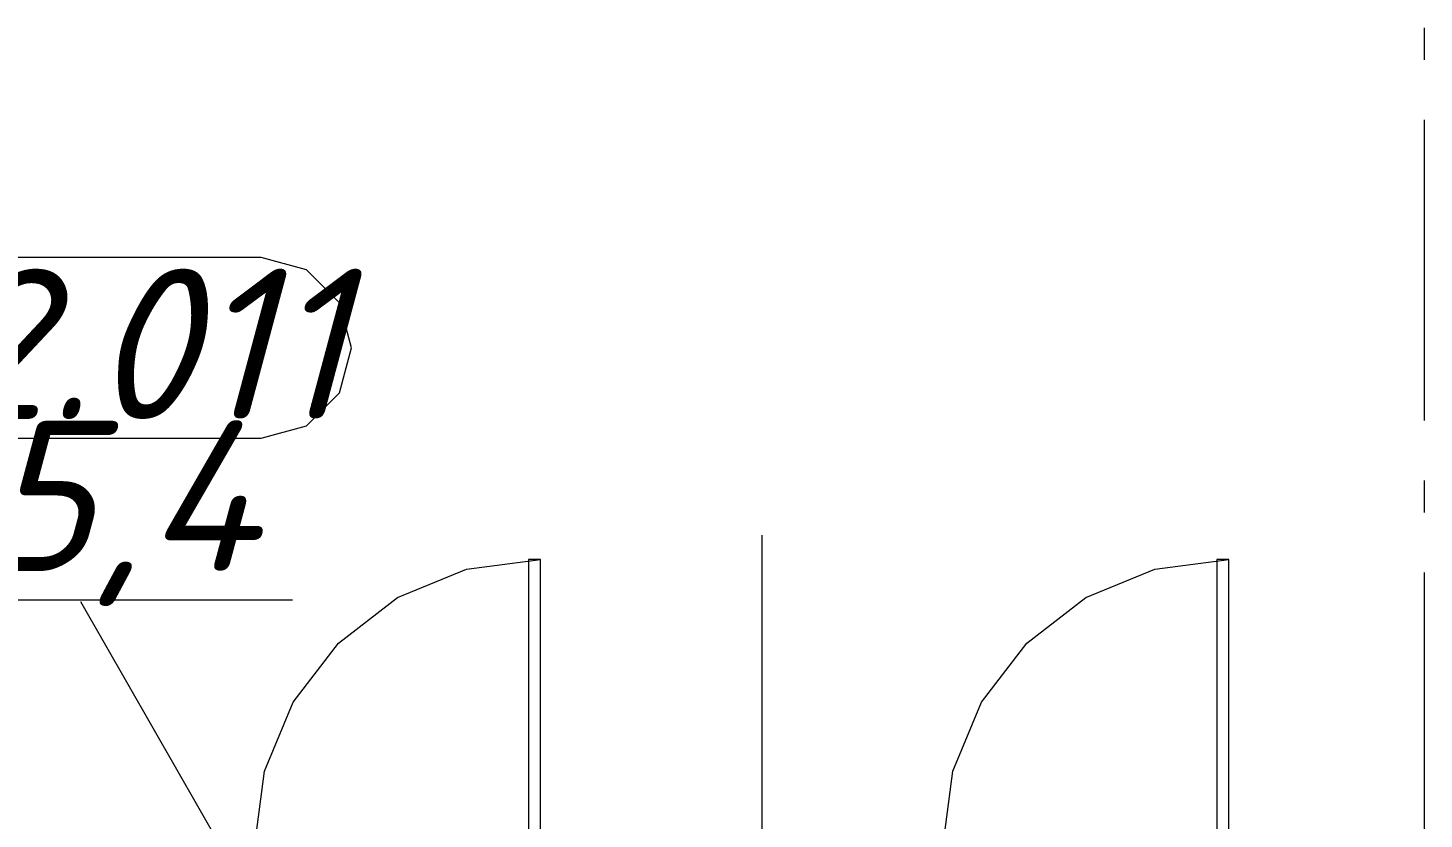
# Model space of a CAD drawing. Header units: millimetres. Extents: x -537608 to 253996, y -217170 to 186033.
# Drawn here: x -352606 to -347961, y 8885 to 11517 of the extents above; entities that cross this region are included whole.
import ezdxf

# ---------------------------------------------------------------- set-up
doc = ezdxf.new("R2010")
doc.units = ezdxf.units.MM
doc.layers.add('PDF _Геометрия', color=7, linetype='Continuous')
doc.layers.add('PDF _Текст', color=7, linetype='Continuous')
doc.styles.add('PDF ISOCPEUR Italic', font='isocpeui.ttf')

msp = doc.modelspace()

# ---------------------------------------------------------------- linework, layer by layer
at = {"layer": 'PDF _Геометрия', "color": 253, "lineweight": 9, "true_color": 0xaaaaaa}
for p, q in [((-347961.3647, 11517.3459), (-347961.3647, 11411.5131)), ((-347961.3647, 11211.5145), (-347961.3647, 10211.5123)), ((-351830.0601, 10753.088), (-353030.0653, 10753.088)), ((-351680.0595, 10712.8966), (-351830.0601, 10753.088)), ((-351570.2502, 10603.0895), (-351680.0595, 10712.8966)), ((-351530.0589, 10453.0888), (-351570.2502, 10603.0895)), ((-351570.2502, 10303.0883), (-351530.0589, 10453.0888)), ((-351680.0595, 10193.2811), (-351570.2502, 10303.0883)), ((-351830.0601, 10153.0876), (-351680.0595, 10193.2811)), ((-353030.0653, 10153.0876), (-351830.0601, 10153.0876)), ((-347961.3647, 10011.5136), (-347961.3647, 9905.6809)), ((-347961.3647, 9705.68), (-347961.3647, 8705.68)), ((-353139.0995, 9615.0535), (-351726.1844, 9615.0535)), ((-351333.0894, 7691.0292), (-352430.0627, 9607.643))]:
    msp.add_line(p, q, dxfattribs=at)
at = {"layer": 'PDF _Геометрия', "lineweight": 9}
for p, q in [((-350163.7854, 8829.3457), (-350163.7854, 9829.3457)), ((-351376.3724, 9622.07), (-351147.2463, 9716.9744)), ((-351147.2463, 9716.9744), (-350901.3703, 9749.3462)), ((-350901.3703, 9749.3462), (-350941.3722, 9749.3462)), ((-350941.3722, 9749.3462), (-350941.3722, 8799.3465)), ((-350901.3703, 8799.3465), (-350901.3703, 9749.3462)), ((-349086.3695, 9622.07), (-348857.2434, 9716.9744)), ((-348857.2434, 9716.9744), (-348611.3675, 9749.3462)), ((-348611.3675, 9749.3462), (-348651.3693, 9749.3462)), ((-348651.3693, 9749.3462), (-348651.3693, 8799.3465)), ((-348611.3675, 8799.3465), (-348611.3675, 9749.3462)), ((-351573.1179, 9471.0962), (-351376.3724, 9622.07)), ((-349283.1236, 9471.0962), (-349086.3695, 9622.07)), ((-351724.0917, 9274.3463), (-351573.1179, 9471.0962)), ((-349434.0974, 9274.3463), (-349283.1236, 9471.0962)), ((-351819.0026, 9045.2246), (-351724.0917, 9274.3463)), ((-349528.9997, 9045.2246), (-349434.0974, 9274.3463)), ((-351851.3658, 8799.3465), (-351819.0026, 9045.2246)), ((-349561.3715, 8799.3465), (-349528.9997, 9045.2246))]:
    msp.add_line(p, q, dxfattribs=at)

# ---------------------------------------------------------------- texts
at = {"layer": 'PDF _Текст', "char_height": 500, "attachment_point": 4, "style": 'PDF ISOCPEUR Italic'}
for s, insert in [('2.011', (-352885.3953, 10466.3726)), ('5,4', (-352752.3944, 9902.4277))]:
    msp.add_mtext(s, dxfattribs=dict(at, insert=insert))

doc.saveas('drawing.dxf')
